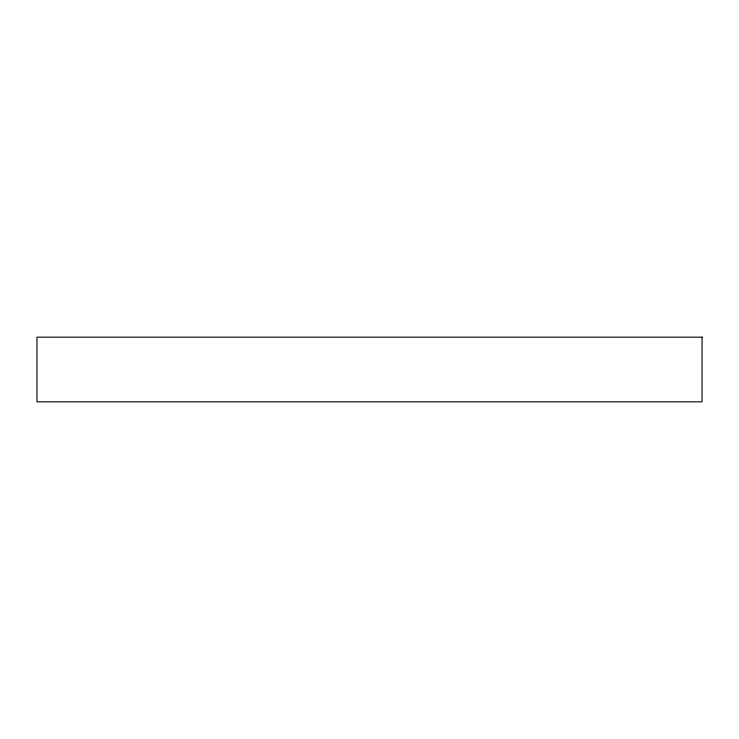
<?xml version="1.0" encoding="UTF-8"?>
<svg xmlns="http://www.w3.org/2000/svg" width="739" height="739" viewBox="0 0 739 739"><rect width="100%" height="100%" fill="white"/><g stroke="black" fill="none" stroke-linecap="round" stroke-linejoin="round"><path stroke-width="1.11" d="M702.05 337.169L36.95 337.169L36.95 401.831L702.05 401.831L702.05 337.169"/></g></svg>
